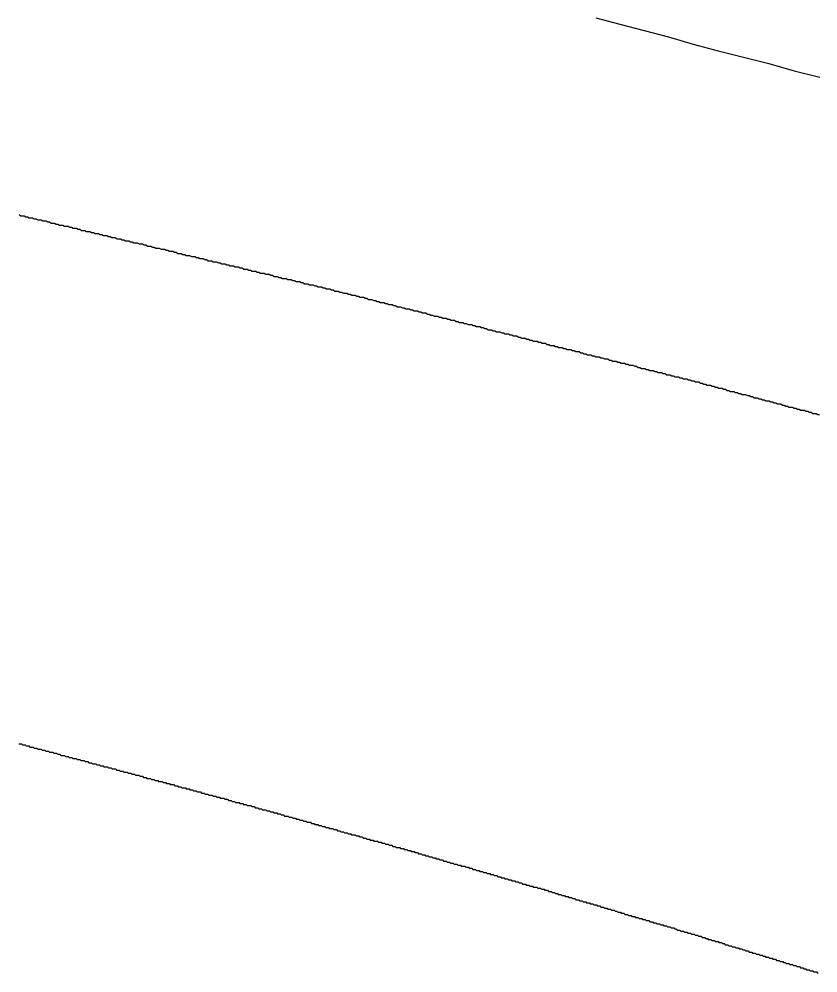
# Model space of a CAD drawing. Header units: millimetres. Extents: x 41 to 1041, y 1148 to 1248.
# Drawn here: x 292.61 to 300.24, y 1185.18 to 1194.3 of the extents above; entities that cross this region are included whole.
import ezdxf

# ---------------------------------------------------------------- set-up
doc = ezdxf.new("R2010")
doc.units = ezdxf.units.MM

msp = doc.modelspace()

# ---------------------------------------------------------------- linework, layer by layer
at = {"color": 3}
for points in [[(298.1217, 1194.3073, 0), (298.3505, 1194.2465, 0), (298.5822, 1194.1857, 0), (298.816, 1194.1248, 0), (299.0528, 1194.0539, 0), (299.2916, 1193.9931, 0), (299.5323, 1193.9322, 0), (299.7741, 1193.8713, 0), (300.0179, 1193.8004, 0), (300.2636, 1193.7395, 0)], [(292.608, 1192.4254, 0), (292.624, 1192.4154, 0), (292.64, 1192.4154, 0), (292.656, 1192.4154, 0), (292.673, 1192.4054, 0), (292.689, 1192.4054, 0), (292.705, 1192.3954, 0), (292.721, 1192.3954, 0), (292.737, 1192.3954, 0), (292.753, 1192.3854, 0), (292.77, 1192.3854, 0), (292.786, 1192.3754, 0), (292.802, 1192.3754, 0), (292.818, 1192.3754, 0), (292.834, 1192.3654, 0), (292.85, 1192.3654, 0), (292.866, 1192.3654, 0), (292.883, 1192.3554, 0), (292.899, 1192.3554, 0), (292.915, 1192.3454, 0), (292.931, 1192.3454, 0), (292.947, 1192.3454, 0), (292.963, 1192.3354, 0), (292.979, 1192.3354, 0), (292.996, 1192.3254, 0), (293.012, 1192.3254, 0), (293.028, 1192.3254, 0), (293.044, 1192.3154, 0), (293.06, 1192.3154, 0), (293.076, 1192.3154, 0), (293.092, 1192.3054, 0), (293.109, 1192.3054, 0), (293.125, 1192.2954, 0), (293.141, 1192.2954, 0), (293.157, 1192.2954, 0), (293.173, 1192.2854, 0), (293.189, 1192.2854, 0), (293.206, 1192.2754, 0), (293.222, 1192.2754, 0), (293.238, 1192.2754, 0), (293.254, 1192.2654, 0), (293.27, 1192.2654, 0), (293.286, 1192.2654, 0), (293.302, 1192.2554, 0), (293.319, 1192.2554, 0), (293.335, 1192.2454, 0), (293.351, 1192.2454, 0), (293.367, 1192.2454, 0), (293.383, 1192.2354, 0), (293.399, 1192.2354, 0), (293.415, 1192.2254, 0), (293.432, 1192.2254, 0), (293.448, 1192.2254, 0), (293.464, 1192.2154, 0), (293.48, 1192.2154, 0), (293.496, 1192.2054, 0), (293.512, 1192.2054, 0), (293.528, 1192.2054, 0), (293.545, 1192.1954, 0), (293.561, 1192.1954, 0), (293.577, 1192.1954, 0), (293.593, 1192.1854, 0), (293.609, 1192.1854, 0), (293.625, 1192.1754, 0), (293.642, 1192.1754, 0), (293.658, 1192.1754, 0), (293.674, 1192.1654, 0), (293.69, 1192.1654, 0), (293.706, 1192.1554, 0), (293.722, 1192.1554, 0), (293.738, 1192.1554, 0), (293.755, 1192.1454, 0), (293.771, 1192.1454, 0), (293.787, 1192.1454, 0), (293.803, 1192.1354, 0), (293.819, 1192.1354, 0), (293.835, 1192.1254, 0), (293.851, 1192.1254, 0), (293.868, 1192.1254, 0), (293.884, 1192.1154, 0), (293.9, 1192.1154, 0), (293.916, 1192.1054, 0), (293.932, 1192.1054, 0), (293.948, 1192.1054, 0), (293.965, 1192.0954, 0), (293.981, 1192.0954, 0), (293.997, 1192.0954, 0), (294.013, 1192.0854, 0), (294.029, 1192.0854, 0), (294.045, 1192.0754, 0), (294.061, 1192.0754, 0), (294.078, 1192.0754, 0), (294.094, 1192.0654, 0), (294.11, 1192.0654, 0), (294.126, 1192.0554, 0), (294.142, 1192.0554, 0), (294.158, 1192.0554, 0), (294.174, 1192.0454, 0), (294.191, 1192.0454, 0), (294.207, 1192.0354, 0), (294.223, 1192.0354, 0), (294.239, 1192.0354, 0), (294.255, 1192.0254, 0), (294.271, 1192.0254, 0), (294.287, 1192.0254, 0), (294.304, 1192.0154, 0), (294.32, 1192.0154, 0), (294.336, 1192.0054, 0), (294.352, 1192.0054, 0), (294.368, 1192.0054, 0), (294.384, 1191.9954, 0), (294.401, 1191.9954, 0), (294.417, 1191.9854, 0), (294.433, 1191.9854, 0), (294.449, 1191.9854, 0), (294.465, 1191.9754, 0), (294.481, 1191.9754, 0), (294.497, 1191.9754, 0), (294.514, 1191.9654, 0), (294.53, 1191.9654, 0), (294.546, 1191.9554, 0), (294.562, 1191.9554, 0), (294.578, 1191.9554, 0), (294.594, 1191.9454, 0), (294.61, 1191.9454, 0), (294.627, 1191.9354, 0), (294.643, 1191.9354, 0), (294.659, 1191.9354, 0), (294.675, 1191.9254, 0), (294.691, 1191.9254, 0), (294.707, 1191.9254, 0), (294.723, 1191.9154, 0), (294.74, 1191.9154, 0), (294.756, 1191.9054, 0), (294.772, 1191.9054, 0), (294.788, 1191.9054, 0), (294.804, 1191.8954, 0), (294.82, 1191.8954, 0), (294.837, 1191.8854, 0), (294.853, 1191.8854, 0), (294.869, 1191.8854, 0), (294.885, 1191.8754, 0), (294.901, 1191.8754, 0), (294.917, 1191.8654, 0), (294.933, 1191.8654, 0), (294.95, 1191.8654, 0), (294.966, 1191.8554, 0), (294.982, 1191.8554, 0), (294.998, 1191.8554, 0), (295.014, 1191.8454, 0), (295.03, 1191.8454, 0), (295.046, 1191.8354, 0), (295.063, 1191.8354, 0), (295.079, 1191.8354, 0), (295.095, 1191.8254, 0), (295.111, 1191.8254, 0), (295.127, 1191.8154, 0), (295.143, 1191.8154, 0), (295.16, 1191.8154, 0), (295.176, 1191.8054, 0), (295.192, 1191.8054, 0), (295.208, 1191.8054, 0), (295.224, 1191.7954, 0), (295.24, 1191.7954, 0), (295.256, 1191.7854, 0), (295.273, 1191.7854, 0), (295.289, 1191.7854, 0), (295.305, 1191.7754, 0), (295.321, 1191.7754, 0), (295.337, 1191.7654, 0), (295.353, 1191.7654, 0), (295.369, 1191.7654, 0), (295.386, 1191.7554, 0), (295.402, 1191.7554, 0), (295.418, 1191.7554, 0), (295.434, 1191.7454, 0), (295.45, 1191.7454, 0), (295.466, 1191.7354, 0), (295.482, 1191.7354, 0), (295.499, 1191.7354, 0), (295.515, 1191.7254, 0), (295.531, 1191.7254, 0), (295.547, 1191.7154, 0), (295.563, 1191.7154, 0), (295.579, 1191.7154, 0), (295.596, 1191.7054, 0), (295.612, 1191.7054, 0), (295.628, 1191.6954, 0), (295.644, 1191.6954, 0), (295.66, 1191.6954, 0), (295.676, 1191.6854, 0), (295.692, 1191.6854, 0), (295.708, 1191.6754, 0), (295.724, 1191.6754, 0), (295.74, 1191.6754, 0), (295.757, 1191.6654, 0), (295.773, 1191.6654, 0), (295.789, 1191.6554, 0), (295.805, 1191.6554, 0), (295.821, 1191.6554, 0), (295.837, 1191.6454, 0), (295.853, 1191.6454, 0), (295.869, 1191.6354, 0), (295.885, 1191.6354, 0), (295.901, 1191.6354, 0), (295.918, 1191.6254, 0), (295.934, 1191.6254, 0), (295.95, 1191.6154, 0), (295.966, 1191.6154, 0), (295.982, 1191.6154, 0), (295.998, 1191.6054, 0), (296.014, 1191.6054, 0), (296.03, 1191.5954, 0), (296.046, 1191.5954, 0), (296.062, 1191.5854, 0), (296.079, 1191.5854, 0), (296.095, 1191.5854, 0), (296.111, 1191.5754, 0), (296.127, 1191.5754, 0), (296.143, 1191.5654, 0), (296.159, 1191.5654, 0), (296.175, 1191.5654, 0), (296.191, 1191.5554, 0), (296.207, 1191.5554, 0), (296.223, 1191.5454, 0), (296.239, 1191.5454, 0), (296.256, 1191.5454, 0), (296.272, 1191.5354, 0), (296.288, 1191.5354, 0), (296.304, 1191.5254, 0), (296.32, 1191.5254, 0), (296.336, 1191.5254, 0), (296.352, 1191.5154, 0), (296.368, 1191.5154, 0), (296.384, 1191.5054, 0), (296.4, 1191.5054, 0), (296.417, 1191.5054, 0), (296.433, 1191.4954, 0), (296.449, 1191.4954, 0), (296.465, 1191.4854, 0), (296.481, 1191.4854, 0), (296.497, 1191.4854, 0), (296.513, 1191.4754, 0), (296.529, 1191.4754, 0), (296.545, 1191.4654, 0), (296.561, 1191.4654, 0), (296.578, 1191.4554, 0), (296.594, 1191.4554, 0), (296.61, 1191.4554, 0), (296.626, 1191.4454, 0), (296.642, 1191.4454, 0), (296.658, 1191.4354, 0), (296.674, 1191.4354, 0), (296.69, 1191.4354, 0), (296.706, 1191.4254, 0), (296.722, 1191.4254, 0), (296.739, 1191.4154, 0), (296.755, 1191.4154, 0), (296.771, 1191.4154, 0), (296.787, 1191.4054, 0), (296.803, 1191.4054, 0), (296.819, 1191.3954, 0), (296.835, 1191.3954, 0), (296.851, 1191.3954, 0), (296.867, 1191.3854, 0), (296.883, 1191.3854, 0), (296.9, 1191.3754, 0), (296.916, 1191.3754, 0), (296.932, 1191.3754, 0), (296.948, 1191.3654, 0), (296.964, 1191.3654, 0), (296.98, 1191.3554, 0), (296.996, 1191.3554, 0), (297.012, 1191.3554, 0), (297.028, 1191.3454, 0), (297.044, 1191.3454, 0), (297.061, 1191.3354, 0), (297.077, 1191.3354, 0), (297.093, 1191.3254, 0), (297.109, 1191.3254, 0), (297.125, 1191.3254, 0), (297.141, 1191.3154, 0), (297.157, 1191.3154, 0), (297.173, 1191.3054, 0), (297.189, 1191.3054, 0), (297.205, 1191.3054, 0), (297.222, 1191.2954, 0), (297.238, 1191.2954, 0), (297.254, 1191.2854, 0), (297.27, 1191.2854, 0), (297.286, 1191.2854, 0), (297.302, 1191.2754, 0), (297.318, 1191.2754, 0), (297.334, 1191.2654, 0), (297.35, 1191.2654, 0), (297.366, 1191.2654, 0), (297.383, 1191.2554, 0), (297.399, 1191.2554, 0), (297.415, 1191.2454, 0), (297.431, 1191.2454, 0), (297.447, 1191.2454, 0), (297.463, 1191.2354, 0), (297.479, 1191.2354, 0), (297.495, 1191.2254, 0), (297.511, 1191.2254, 0), (297.527, 1191.2154, 0), (297.544, 1191.2154, 0), (297.56, 1191.2154, 0), (297.576, 1191.2054, 0), (297.592, 1191.2054, 0), (297.608, 1191.1954, 0), (297.624, 1191.1954, 0), (297.64, 1191.1954, 0), (297.656, 1191.1854, 0), (297.672, 1191.1854, 0), (297.688, 1191.1754, 0), (297.704, 1191.1754, 0), (297.721, 1191.1754, 0), (297.737, 1191.1654, 0), (297.753, 1191.1654, 0), (297.769, 1191.1554, 0), (297.785, 1191.1554, 0), (297.801, 1191.1554, 0), (297.817, 1191.1454, 0), (297.833, 1191.1454, 0), (297.849, 1191.1354, 0), (297.865, 1191.1354, 0), (297.882, 1191.1354, 0), (297.898, 1191.1254, 0), (297.914, 1191.1254, 0), (297.93, 1191.1154, 0), (297.946, 1191.1154, 0), (297.962, 1191.1154, 0), (297.978, 1191.1054, 0), (297.994, 1191.1054, 0), (298.01, 1191.0954, 0), (298.026, 1191.0954, 0), (298.043, 1191.0854, 0), (298.059, 1191.0854, 0), (298.075, 1191.0854, 0), (298.091, 1191.0754, 0), (298.107, 1191.0754, 0), (298.123, 1191.0654, 0), (298.139, 1191.0654, 0), (298.155, 1191.0654, 0), (298.171, 1191.0554, 0), (298.187, 1191.0554, 0), (298.204, 1191.0454, 0), (298.22, 1191.0454, 0), (298.236, 1191.0454, 0), (298.252, 1191.0354, 0), (298.268, 1191.0354, 0), (298.284, 1191.0254, 0), (298.3, 1191.0254, 0), (298.316, 1191.0254, 0), (298.332, 1191.0154, 0), (298.348, 1191.0154, 0), (298.365, 1191.0054, 0), (298.381, 1191.0054, 0), (298.397, 1191.0054, 0), (298.413, 1190.9954, 0), (298.429, 1190.9954, 0), (298.445, 1190.9854, 0), (298.461, 1190.9854, 0), (298.477, 1190.9854, 0), (298.493, 1190.9754, 0), (298.509, 1190.9754, 0), (298.526, 1190.9654, 0), (298.542, 1190.9654, 0), (298.558, 1190.9554, 0), (298.574, 1190.9554, 0), (298.59, 1190.9554, 0), (298.606, 1190.9454, 0), (298.622, 1190.9454, 0), (298.638, 1190.9354, 0), (298.654, 1190.9354, 0), (298.67, 1190.9354, 0), (298.687, 1190.9254, 0), (298.703, 1190.9254, 0), (298.719, 1190.9154, 0), (298.735, 1190.9154, 0), (298.751, 1190.9154, 0), (298.767, 1190.9054, 0), (298.783, 1190.9054, 0), (298.799, 1190.8954, 0), (298.815, 1190.8954, 0), (298.831, 1190.8954, 0), (298.848, 1190.8854, 0), (298.864, 1190.8854, 0), (298.88, 1190.8754, 0), (298.896, 1190.8754, 0), (298.912, 1190.8754, 0), (298.928, 1190.8654, 0), (298.944, 1190.8654, 0), (298.96, 1190.8554, 0), (298.976, 1190.8554, 0), (298.992, 1190.8554, 0), (299.009, 1190.8454, 0), (299.025, 1190.8454, 0), (299.041, 1190.8354, 0), (299.057, 1190.8354, 0), (299.073, 1190.8254, 0), (299.089, 1190.8254, 0), (299.105, 1190.8254, 0), (299.121, 1190.8154, 0), (299.137, 1190.8154, 0), (299.153, 1190.8054, 0), (299.169, 1190.8054, 0), (299.185, 1190.7954, 0), (299.201, 1190.7954, 0), (299.217, 1190.7954, 0), (299.233, 1190.7854, 0), (299.249, 1190.7854, 0), (299.265, 1190.7754, 0), (299.281, 1190.7754, 0), (299.297, 1190.7654, 0), (299.313, 1190.7654, 0), (299.329, 1190.7654, 0), (299.345, 1190.7554, 0), (299.361, 1190.7554, 0), (299.377, 1190.7454, 0), (299.394, 1190.7454, 0), (299.41, 1190.7354, 0), (299.426, 1190.7354, 0), (299.442, 1190.7354, 0), (299.458, 1190.7254, 0), (299.474, 1190.7254, 0), (299.49, 1190.7154, 0), (299.506, 1190.7154, 0), (299.522, 1190.7054, 0), (299.538, 1190.7054, 0), (299.554, 1190.7054, 0), (299.57, 1190.6954, 0), (299.586, 1190.6954, 0), (299.602, 1190.6854, 0), (299.618, 1190.6854, 0), (299.634, 1190.6754, 0), (299.65, 1190.6754, 0), (299.666, 1190.6754, 0), (299.682, 1190.6654, 0), (299.698, 1190.6654, 0), (299.714, 1190.6554, 0), (299.73, 1190.6554, 0), (299.746, 1190.6454, 0), (299.762, 1190.6454, 0), (299.779, 1190.6454, 0), (299.795, 1190.6354, 0), (299.811, 1190.6354, 0), (299.827, 1190.6254, 0), (299.843, 1190.6254, 0), (299.859, 1190.6154, 0), (299.875, 1190.6154, 0), (299.891, 1190.6154, 0), (299.907, 1190.6054, 0), (299.923, 1190.6054, 0), (299.939, 1190.5954, 0), (299.955, 1190.5954, 0), (299.971, 1190.5854, 0), (299.987, 1190.5854, 0), (300.003, 1190.5854, 0), (300.019, 1190.5754, 0), (300.035, 1190.5754, 0), (300.051, 1190.5654, 0), (300.067, 1190.5654, 0), (300.083, 1190.5554, 0), (300.099, 1190.5554, 0), (300.115, 1190.5554, 0), (300.131, 1190.5454, 0), (300.147, 1190.5454, 0), (300.164, 1190.5354, 0), (300.18, 1190.5354, 0), (300.196, 1190.5254, 0), (300.212, 1190.5254, 0), (300.228, 1190.5254, 0), (300.244, 1190.5154, 0), (300.26, 1190.5154, 0)], [(292.607, 1187.3654, 0), (292.616, 1187.3654, 0), (292.624, 1187.3654, 0), (292.633, 1187.3654, 0), (292.641, 1187.3554, 0), (292.65, 1187.3554, 0), (292.658, 1187.3554, 0), (292.667, 1187.3554, 0), (292.675, 1187.3454, 0), (292.684, 1187.3454, 0), (292.693, 1187.3454, 0), (292.701, 1187.3454, 0), (292.71, 1187.3354, 0), (292.718, 1187.3354, 0), (292.727, 1187.3354, 0), (292.735, 1187.3354, 0), (292.744, 1187.3354, 0), (292.753, 1187.3254, 0), (292.761, 1187.3254, 0), (292.77, 1187.3254, 0), (292.778, 1187.3254, 0), (292.787, 1187.3154, 0), (292.795, 1187.3154, 0), (292.804, 1187.3154, 0), (292.812, 1187.3154, 0), (292.821, 1187.3154, 0), (292.83, 1187.3054, 0), (292.838, 1187.3054, 0), (292.847, 1187.3054, 0), (292.855, 1187.3054, 0), (292.864, 1187.2954, 0), (292.872, 1187.2954, 0), (292.881, 1187.2954, 0), (292.889, 1187.2954, 0), (292.898, 1187.2854, 0), (292.907, 1187.2854, 0), (292.915, 1187.2854, 0), (292.924, 1187.2854, 0), (292.932, 1187.2854, 0), (292.941, 1187.2754, 0), (292.949, 1187.2754, 0), (292.958, 1187.2754, 0), (292.967, 1187.2754, 0), (292.975, 1187.2654, 0), (292.984, 1187.2654, 0), (292.992, 1187.2654, 0), (293.001, 1187.2654, 0), (293.009, 1187.2554, 0), (293.018, 1187.2554, 0), (293.026, 1187.2554, 0), (293.035, 1187.2554, 0), (293.044, 1187.2554, 0), (293.052, 1187.2454, 0), (293.061, 1187.2454, 0), (293.069, 1187.2454, 0), (293.078, 1187.2454, 0), (293.086, 1187.2354, 0), (293.095, 1187.2354, 0), (293.104, 1187.2354, 0), (293.112, 1187.2354, 0), (293.121, 1187.2254, 0), (293.129, 1187.2254, 0), (293.138, 1187.2254, 0), (293.146, 1187.2254, 0), (293.155, 1187.2254, 0), (293.163, 1187.2154, 0), (293.172, 1187.2154, 0), (293.181, 1187.2154, 0), (293.189, 1187.2154, 0), (293.198, 1187.2054, 0), (293.206, 1187.2054, 0), (293.215, 1187.2054, 0), (293.223, 1187.2054, 0), (293.232, 1187.2054, 0), (293.24, 1187.1954, 0), (293.249, 1187.1954, 0), (293.258, 1187.1954, 0), (293.266, 1187.1954, 0), (293.275, 1187.1854, 0), (293.283, 1187.1854, 0), (293.292, 1187.1854, 0), (293.3, 1187.1854, 0), (293.309, 1187.1754, 0), (293.318, 1187.1754, 0), (293.326, 1187.1754, 0), (293.335, 1187.1754, 0), (293.343, 1187.1754, 0), (293.352, 1187.1654, 0), (293.36, 1187.1654, 0), (293.369, 1187.1654, 0), (293.377, 1187.1654, 0), (293.386, 1187.1554, 0), (293.395, 1187.1554, 0), (293.403, 1187.1554, 0), (293.412, 1187.1554, 0), (293.42, 1187.1454, 0), (293.429, 1187.1454, 0), (293.437, 1187.1454, 0), (293.446, 1187.1454, 0), (293.455, 1187.1454, 0), (293.463, 1187.1354, 0), (293.472, 1187.1354, 0), (293.48, 1187.1354, 0), (293.489, 1187.1354, 0), (293.497, 1187.1254, 0), (293.506, 1187.1254, 0), (293.514, 1187.1254, 0), (293.523, 1187.1254, 0), (293.532, 1187.1254, 0), (293.54, 1187.1154, 0), (293.549, 1187.1154, 0), (293.557, 1187.1154, 0), (293.566, 1187.1154, 0), (293.574, 1187.1054, 0), (293.583, 1187.1054, 0), (293.591, 1187.1054, 0), (293.6, 1187.1054, 0), (293.609, 1187.0954, 0), (293.617, 1187.0954, 0), (293.626, 1187.0954, 0), (293.634, 1187.0954, 0), (293.643, 1187.0954, 0), (293.651, 1187.0854, 0), (293.66, 1187.0854, 0), (293.669, 1187.0854, 0), (293.677, 1187.0854, 0), (293.686, 1187.0754, 0), (293.694, 1187.0754, 0), (293.703, 1187.0754, 0), (293.711, 1187.0754, 0), (293.72, 1187.0654, 0), (293.728, 1187.0654, 0), (293.737, 1187.0654, 0), (293.746, 1187.0654, 0), (293.754, 1187.0654, 0), (293.763, 1187.0554, 0), (293.771, 1187.0554, 0), (293.78, 1187.0554, 0), (293.788, 1187.0554, 0), (293.797, 1187.0454, 0), (293.806, 1187.0454, 0), (293.814, 1187.0454, 0), (293.823, 1187.0454, 0), (293.831, 1187.0354, 0), (293.84, 1187.0354, 0), (293.848, 1187.0354, 0), (293.857, 1187.0354, 0), (293.865, 1187.0354, 0), (293.874, 1187.0254, 0), (293.882, 1187.0254, 0), (293.891, 1187.0254, 0), (293.9, 1187.0254, 0), (293.908, 1187.0154, 0), (293.917, 1187.0154, 0), (293.925, 1187.0154, 0), (293.934, 1187.0154, 0), (293.942, 1187.0054, 0), (293.951, 1187.0054, 0), (293.959, 1187.0054, 0), (293.968, 1187.0054, 0), (293.977, 1187.0054, 0), (293.985, 1186.9954, 0), (293.994, 1186.9954, 0), (294.002, 1186.9954, 0), (294.011, 1186.9954, 0), (294.019, 1186.9854, 0), (294.028, 1186.9854, 0), (294.036, 1186.9854, 0), (294.045, 1186.9854, 0), (294.053, 1186.9754, 0), (294.062, 1186.9754, 0), (294.071, 1186.9754, 0), (294.079, 1186.9754, 0), (294.088, 1186.9754, 0), (294.096, 1186.9654, 0), (294.105, 1186.9654, 0), (294.113, 1186.9654, 0), (294.122, 1186.9654, 0), (294.13, 1186.9554, 0), (294.139, 1186.9554, 0), (294.148, 1186.9554, 0), (294.156, 1186.9554, 0), (294.165, 1186.9454, 0), (294.173, 1186.9454, 0), (294.182, 1186.9454, 0), (294.19, 1186.9454, 0), (294.199, 1186.9454, 0), (294.207, 1186.9354, 0), (294.216, 1186.9354, 0), (294.225, 1186.9354, 0), (294.233, 1186.9354, 0), (294.242, 1186.9254, 0), (294.25, 1186.9254, 0), (294.259, 1186.9254, 0), (294.267, 1186.9254, 0), (294.276, 1186.9154, 0), (294.284, 1186.9154, 0), (294.293, 1186.9154, 0), (294.301, 1186.9154, 0), (294.31, 1186.9054, 0), (294.319, 1186.9054, 0), (294.327, 1186.9054, 0), (294.336, 1186.9054, 0), (294.344, 1186.9054, 0), (294.353, 1186.8954, 0), (294.361, 1186.8954, 0), (294.37, 1186.8954, 0), (294.378, 1186.8954, 0), (294.387, 1186.8854, 0), (294.396, 1186.8854, 0), (294.404, 1186.8854, 0), (294.413, 1186.8854, 0), (294.421, 1186.8754, 0), (294.43, 1186.8754, 0), (294.438, 1186.8754, 0), (294.447, 1186.8754, 0), (294.455, 1186.8754, 0), (294.464, 1186.8654, 0), (294.472, 1186.8654, 0), (294.481, 1186.8654, 0), (294.49, 1186.8654, 0), (294.498, 1186.8554, 0), (294.507, 1186.8554, 0), (294.515, 1186.8554, 0), (294.524, 1186.8554, 0), (294.532, 1186.8454, 0), (294.541, 1186.8454, 0), (294.549, 1186.8454, 0), (294.558, 1186.8454, 0), (294.567, 1186.8454, 0), (294.575, 1186.8354, 0), (294.584, 1186.8354, 0), (294.592, 1186.8354, 0), (294.601, 1186.8354, 0), (294.609, 1186.8254, 0), (294.618, 1186.8254, 0), (294.626, 1186.8254, 0), (294.635, 1186.8254, 0), (294.644, 1186.8154, 0), (294.652, 1186.8154, 0), (294.661, 1186.8154, 0), (294.669, 1186.8154, 0), (294.678, 1186.8054, 0), (294.686, 1186.8054, 0), (294.695, 1186.8054, 0), (294.703, 1186.8054, 0), (294.712, 1186.8054, 0), (294.72, 1186.7954, 0), (294.729, 1186.7954, 0), (294.738, 1186.7954, 0), (294.746, 1186.7954, 0), (294.755, 1186.7854, 0), (294.763, 1186.7854, 0), (294.772, 1186.7854, 0), (294.78, 1186.7854, 0), (294.789, 1186.7754, 0), (294.797, 1186.7754, 0), (294.806, 1186.7754, 0), (294.815, 1186.7754, 0), (294.823, 1186.7754, 0), (294.832, 1186.7654, 0), (294.84, 1186.7654, 0), (294.849, 1186.7654, 0), (294.857, 1186.7654, 0), (294.866, 1186.7554, 0), (294.874, 1186.7554, 0), (294.883, 1186.7554, 0), (294.891, 1186.7554, 0), (294.9, 1186.7454, 0), (294.909, 1186.7454, 0), (294.917, 1186.7454, 0), (294.926, 1186.7454, 0), (294.934, 1186.7354, 0), (294.943, 1186.7354, 0), (294.951, 1186.7354, 0), (294.96, 1186.7354, 0), (294.968, 1186.7354, 0), (294.977, 1186.7254, 0), (294.985, 1186.7254, 0), (294.994, 1186.7254, 0), (295.002, 1186.7254, 0), (295.011, 1186.7154, 0), (295.019, 1186.7154, 0), (295.028, 1186.7154, 0), (295.036, 1186.7154, 0), (295.045, 1186.7054, 0), (295.054, 1186.7054, 0), (295.062, 1186.7054, 0), (295.071, 1186.7054, 0), (295.079, 1186.6954, 0), (295.088, 1186.6954, 0), (295.096, 1186.6954, 0), (295.105, 1186.6954, 0), (295.113, 1186.6854, 0), (295.122, 1186.6854, 0), (295.13, 1186.6854, 0), (295.139, 1186.6854, 0), (295.147, 1186.6754, 0), (295.156, 1186.6754, 0), (295.164, 1186.6754, 0), (295.173, 1186.6754, 0), (295.181, 1186.6754, 0), (295.19, 1186.6654, 0), (295.199, 1186.6654, 0), (295.207, 1186.6654, 0), (295.216, 1186.6654, 0), (295.224, 1186.6554, 0), (295.233, 1186.6554, 0), (295.241, 1186.6554, 0), (295.25, 1186.6554, 0), (295.258, 1186.6454, 0), (295.267, 1186.6454, 0), (295.275, 1186.6454, 0), (295.284, 1186.6454, 0), (295.292, 1186.6354, 0), (295.301, 1186.6354, 0), (295.309, 1186.6354, 0), (295.318, 1186.6354, 0), (295.327, 1186.6254, 0), (295.335, 1186.6254, 0), (295.344, 1186.6254, 0), (295.352, 1186.6254, 0), (295.361, 1186.6154, 0), (295.369, 1186.6154, 0), (295.378, 1186.6154, 0), (295.386, 1186.6154, 0), (295.395, 1186.6154, 0), (295.403, 1186.6054, 0), (295.412, 1186.6054, 0), (295.42, 1186.6054, 0), (295.429, 1186.6054, 0), (295.437, 1186.5954, 0), (295.446, 1186.5954, 0), (295.454, 1186.5954, 0), (295.463, 1186.5954, 0), (295.472, 1186.5854, 0), (295.48, 1186.5854, 0), (295.489, 1186.5854, 0), (295.497, 1186.5854, 0), (295.506, 1186.5754, 0), (295.514, 1186.5754, 0), (295.523, 1186.5754, 0), (295.531, 1186.5754, 0), (295.54, 1186.5654, 0), (295.548, 1186.5654, 0), (295.557, 1186.5654, 0), (295.565, 1186.5654, 0), (295.574, 1186.5554, 0), (295.582, 1186.5554, 0), (295.591, 1186.5554, 0), (295.599, 1186.5554, 0), (295.608, 1186.5554, 0), (295.617, 1186.5454, 0), (295.625, 1186.5454, 0), (295.634, 1186.5454, 0), (295.642, 1186.5454, 0), (295.651, 1186.5354, 0), (295.659, 1186.5354, 0), (295.668, 1186.5354, 0), (295.676, 1186.5354, 0), (295.685, 1186.5254, 0), (295.693, 1186.5254, 0), (295.702, 1186.5254, 0), (295.71, 1186.5254, 0), (295.719, 1186.5154, 0), (295.727, 1186.5154, 0), (295.736, 1186.5154, 0), (295.744, 1186.5154, 0), (295.753, 1186.5054, 0), (295.762, 1186.5054, 0), (295.77, 1186.5054, 0), (295.779, 1186.5054, 0), (295.787, 1186.4954, 0), (295.796, 1186.4954, 0), (295.804, 1186.4954, 0), (295.813, 1186.4954, 0), (295.821, 1186.4954, 0), (295.83, 1186.4854, 0), (295.838, 1186.4854, 0), (295.847, 1186.4854, 0), (295.855, 1186.4854, 0), (295.864, 1186.4754, 0), (295.872, 1186.4754, 0), (295.881, 1186.4754, 0), (295.89, 1186.4754, 0), (295.898, 1186.4654, 0), (295.907, 1186.4654, 0), (295.915, 1186.4654, 0), (295.924, 1186.4654, 0), (295.932, 1186.4554, 0), (295.941, 1186.4554, 0), (295.949, 1186.4554, 0), (295.958, 1186.4554, 0), (295.966, 1186.4454, 0), (295.975, 1186.4454, 0), (295.983, 1186.4454, 0), (295.992, 1186.4454, 0), (296, 1186.4354, 0), (296.009, 1186.4354, 0), (296.017, 1186.4354, 0), (296.026, 1186.4354, 0), (296.035, 1186.4354, 0), (296.043, 1186.4254, 0), (296.052, 1186.4254, 0), (296.06, 1186.4254, 0), (296.069, 1186.4254, 0), (296.077, 1186.4154, 0), (296.086, 1186.4154, 0), (296.094, 1186.4154, 0), (296.103, 1186.4154, 0), (296.111, 1186.4054, 0), (296.12, 1186.4054, 0), (296.128, 1186.4054, 0), (296.137, 1186.4054, 0), (296.145, 1186.3954, 0), (296.154, 1186.3954, 0), (296.162, 1186.3954, 0), (296.171, 1186.3954, 0), (296.18, 1186.3854, 0), (296.188, 1186.3854, 0), (296.197, 1186.3854, 0), (296.205, 1186.3854, 0), (296.214, 1186.3754, 0), (296.222, 1186.3754, 0), (296.231, 1186.3754, 0), (296.239, 1186.3754, 0), (296.248, 1186.3754, 0), (296.256, 1186.3654, 0), (296.265, 1186.3654, 0), (296.273, 1186.3654, 0), (296.282, 1186.3654, 0), (296.29, 1186.3554, 0), (296.299, 1186.3554, 0), (296.307, 1186.3554, 0), (296.316, 1186.3554, 0), (296.324, 1186.3454, 0), (296.333, 1186.3454, 0), (296.341, 1186.3454, 0), (296.35, 1186.3454, 0), (296.358, 1186.3354, 0), (296.367, 1186.3354, 0), (296.375, 1186.3354, 0), (296.384, 1186.3354, 0), (296.392, 1186.3254, 0), (296.401, 1186.3254, 0), (296.41, 1186.3254, 0), (296.418, 1186.3254, 0), (296.427, 1186.3154, 0), (296.435, 1186.3154, 0), (296.444, 1186.3154, 0), (296.452, 1186.3154, 0), (296.461, 1186.3054, 0), (296.469, 1186.3054, 0), (296.478, 1186.3054, 0), (296.486, 1186.3054, 0), (296.495, 1186.2954, 0), (296.503, 1186.2954, 0), (296.512, 1186.2954, 0), (296.52, 1186.2954, 0), (296.529, 1186.2854, 0), (296.537, 1186.2854, 0), (296.546, 1186.2854, 0), (296.554, 1186.2854, 0), (296.563, 1186.2754, 0), (296.571, 1186.2754, 0), (296.58, 1186.2754, 0), (296.588, 1186.2754, 0), (296.597, 1186.2654, 0), (296.605, 1186.2654, 0), (296.614, 1186.2654, 0), (296.622, 1186.2654, 0), (296.631, 1186.2554, 0), (296.639, 1186.2554, 0), (296.648, 1186.2554, 0), (296.656, 1186.2554, 0), (296.665, 1186.2454, 0), (296.673, 1186.2454, 0), (296.682, 1186.2454, 0), (296.69, 1186.2454, 0), (296.699, 1186.2354, 0), (296.707, 1186.2354, 0), (296.716, 1186.2354, 0), (296.724, 1186.2354, 0), (296.733, 1186.2254, 0), (296.741, 1186.2254, 0), (296.75, 1186.2254, 0), (296.758, 1186.2254, 0), (296.767, 1186.2154, 0), (296.775, 1186.2154, 0), (296.784, 1186.2154, 0), (296.792, 1186.2154, 0), (296.801, 1186.2054, 0), (296.81, 1186.2054, 0), (296.818, 1186.2054, 0), (296.827, 1186.2054, 0), (296.835, 1186.1954, 0), (296.844, 1186.1954, 0), (296.852, 1186.1954, 0), (296.861, 1186.1954, 0), (296.869, 1186.1954, 0), (296.878, 1186.1854, 0), (296.886, 1186.1854, 0), (296.895, 1186.1854, 0), (296.903, 1186.1854, 0), (296.912, 1186.1754, 0), (296.92, 1186.1754, 0), (296.929, 1186.1754, 0), (296.937, 1186.1754, 0), (296.946, 1186.1654, 0), (296.954, 1186.1654, 0), (296.963, 1186.1654, 0), (296.971, 1186.1654, 0), (296.98, 1186.1554, 0), (296.988, 1186.1554, 0), (296.997, 1186.1554, 0), (297.005, 1186.1554, 0), (297.014, 1186.1454, 0), (297.022, 1186.1454, 0), (297.031, 1186.1454, 0), (297.039, 1186.1454, 0), (297.048, 1186.1354, 0), (297.056, 1186.1354, 0), (297.065, 1186.1354, 0), (297.073, 1186.1354, 0), (297.082, 1186.1254, 0), (297.09, 1186.1254, 0), (297.099, 1186.1254, 0), (297.107, 1186.1254, 0), (297.116, 1186.1154, 0), (297.124, 1186.1154, 0), (297.133, 1186.1154, 0), (297.141, 1186.1154, 0), (297.15, 1186.1054, 0), (297.158, 1186.1054, 0), (297.167, 1186.1054, 0), (297.175, 1186.1054, 0), (297.184, 1186.0954, 0), (297.192, 1186.0954, 0), (297.201, 1186.0954, 0), (297.209, 1186.0954, 0), (297.218, 1186.0854, 0), (297.227, 1186.0854, 0), (297.235, 1186.0854, 0), (297.244, 1186.0854, 0), (297.252, 1186.0754, 0), (297.261, 1186.0754, 0), (297.269, 1186.0754, 0), (297.278, 1186.0754, 0), (297.286, 1186.0654, 0), (297.295, 1186.0654, 0), (297.303, 1186.0654, 0), (297.312, 1186.0654, 0), (297.32, 1186.0554, 0), (297.329, 1186.0554, 0), (297.337, 1186.0554, 0), (297.346, 1186.0554, 0), (297.354, 1186.0454, 0), (297.363, 1186.0454, 0), (297.371, 1186.0454, 0), (297.38, 1186.0454, 0), (297.388, 1186.0354, 0), (297.397, 1186.0354, 0), (297.405, 1186.0354, 0), (297.414, 1186.0354, 0), (297.422, 1186.0254, 0), (297.431, 1186.0254, 0), (297.439, 1186.0254, 0), (297.448, 1186.0254, 0), (297.456, 1186.0154, 0), (297.465, 1186.0154, 0), (297.473, 1186.0154, 0), (297.482, 1186.0154, 0), (297.49, 1186.0054, 0), (297.499, 1186.0054, 0), (297.507, 1186.0054, 0), (297.516, 1186.0054, 0), (297.524, 1185.9954, 0), (297.533, 1185.9954, 0), (297.541, 1185.9954, 0), (297.55, 1185.9954, 0), (297.558, 1185.9954, 0), (297.567, 1185.9854, 0), (297.575, 1185.9854, 0), (297.584, 1185.9854, 0), (297.592, 1185.9854, 0), (297.601, 1185.9754, 0), (297.61, 1185.9754, 0), (297.618, 1185.9754, 0), (297.627, 1185.9754, 0), (297.635, 1185.9654, 0), (297.644, 1185.9654, 0), (297.652, 1185.9654, 0), (297.661, 1185.9654, 0), (297.669, 1185.9554, 0), (297.678, 1185.9554, 0), (297.686, 1185.9554, 0), (297.694, 1185.9554, 0), (297.703, 1185.9454, 0), (297.711, 1185.9454, 0), (297.72, 1185.9454, 0), (297.728, 1185.9454, 0), (297.737, 1185.9354, 0), (297.745, 1185.9354, 0), (297.754, 1185.9354, 0), (297.762, 1185.9254, 0), (297.771, 1185.9254, 0), (297.779, 1185.9254, 0), (297.788, 1185.9254, 0), (297.796, 1185.9154, 0), (297.805, 1185.9154, 0), (297.813, 1185.9154, 0), (297.822, 1185.9154, 0), (297.83, 1185.9054, 0), (297.839, 1185.9054, 0), (297.847, 1185.9054, 0), (297.856, 1185.9054, 0), (297.864, 1185.8954, 0), (297.873, 1185.8954, 0), (297.881, 1185.8954, 0), (297.89, 1185.8954, 0), (297.898, 1185.8854, 0), (297.907, 1185.8854, 0), (297.915, 1185.8854, 0), (297.924, 1185.8854, 0), (297.932, 1185.8754, 0), (297.941, 1185.8754, 0), (297.949, 1185.8754, 0), (297.958, 1185.8754, 0), (297.966, 1185.8654, 0), (297.975, 1185.8654, 0), (297.983, 1185.8654, 0), (297.992, 1185.8654, 0), (298, 1185.8554, 0), (298.009, 1185.8554, 0), (298.017, 1185.8554, 0), (298.026, 1185.8554, 0), (298.034, 1185.8454, 0), (298.043, 1185.8454, 0), (298.051, 1185.8454, 0), (298.06, 1185.8454, 0), (298.068, 1185.8354, 0), (298.077, 1185.8354, 0), (298.085, 1185.8354, 0), (298.094, 1185.8354, 0), (298.102, 1185.8254, 0), (298.111, 1185.8254, 0), (298.119, 1185.8254, 0), (298.127, 1185.8254, 0), (298.136, 1185.8154, 0), (298.144, 1185.8154, 0), (298.153, 1185.8154, 0), (298.161, 1185.8154, 0), (298.17, 1185.8054, 0), (298.178, 1185.8054, 0), (298.187, 1185.8054, 0), (298.195, 1185.8054, 0), (298.204, 1185.7954, 0), (298.212, 1185.7954, 0), (298.221, 1185.7954, 0), (298.229, 1185.7954, 0), (298.238, 1185.7854, 0), (298.246, 1185.7854, 0), (298.255, 1185.7854, 0), (298.263, 1185.7854, 0), (298.272, 1185.7754, 0), (298.28, 1185.7754, 0), (298.289, 1185.7754, 0), (298.297, 1185.7754, 0), (298.306, 1185.7654, 0), (298.314, 1185.7654, 0), (298.323, 1185.7654, 0), (298.331, 1185.7554, 0), (298.34, 1185.7554, 0), (298.348, 1185.7554, 0), (298.357, 1185.7554, 0), (298.365, 1185.7454, 0), (298.374, 1185.7454, 0), (298.382, 1185.7454, 0), (298.391, 1185.7454, 0), (298.399, 1185.7354, 0), (298.408, 1185.7354, 0), (298.416, 1185.7354, 0), (298.425, 1185.7354, 0), (298.433, 1185.7254, 0), (298.442, 1185.7254, 0), (298.45, 1185.7254, 0), (298.459, 1185.7254, 0), (298.467, 1185.7154, 0), (298.476, 1185.7154, 0), (298.484, 1185.7154, 0), (298.493, 1185.7154, 0), (298.501, 1185.7054, 0), (298.51, 1185.7054, 0), (298.518, 1185.7054, 0), (298.527, 1185.7054, 0), (298.535, 1185.6954, 0), (298.544, 1185.6954, 0), (298.552, 1185.6954, 0), (298.561, 1185.6954, 0), (298.569, 1185.6854, 0), (298.577, 1185.6854, 0), (298.586, 1185.6854, 0), (298.594, 1185.6854, 0), (298.603, 1185.6754, 0), (298.611, 1185.6754, 0), (298.62, 1185.6754, 0), (298.628, 1185.6754, 0), (298.637, 1185.6654, 0), (298.645, 1185.6654, 0), (298.654, 1185.6654, 0), (298.662, 1185.6654, 0), (298.671, 1185.6554, 0), (298.679, 1185.6554, 0), (298.688, 1185.6554, 0), (298.696, 1185.6554, 0), (298.705, 1185.6454, 0), (298.713, 1185.6454, 0), (298.722, 1185.6454, 0), (298.73, 1185.6454, 0), (298.739, 1185.6354, 0), (298.747, 1185.6354, 0), (298.756, 1185.6354, 0), (298.764, 1185.6354, 0), (298.773, 1185.6254, 0), (298.781, 1185.6254, 0), (298.79, 1185.6254, 0), (298.798, 1185.6254, 0), (298.807, 1185.6154, 0), (298.815, 1185.6154, 0), (298.824, 1185.6154, 0), (298.832, 1185.6154, 0), (298.841, 1185.6054, 0), (298.849, 1185.6054, 0), (298.858, 1185.6054, 0), (298.866, 1185.6054, 0), (298.875, 1185.5954, 0), (298.883, 1185.5954, 0), (298.892, 1185.5954, 0), (298.9, 1185.5854, 0), (298.909, 1185.5854, 0), (298.917, 1185.5854, 0), (298.926, 1185.5854, 0), (298.934, 1185.5754, 0), (298.943, 1185.5754, 0), (298.951, 1185.5754, 0), (298.96, 1185.5754, 0), (298.968, 1185.5654, 0), (298.977, 1185.5654, 0), (298.985, 1185.5654, 0), (298.994, 1185.5654, 0), (299.002, 1185.5554, 0), (299.011, 1185.5554, 0), (299.019, 1185.5554, 0), (299.027, 1185.5554, 0), (299.036, 1185.5454, 0), (299.044, 1185.5454, 0), (299.053, 1185.5454, 0), (299.061, 1185.5454, 0), (299.07, 1185.5354, 0), (299.078, 1185.5354, 0), (299.087, 1185.5354, 0), (299.095, 1185.5354, 0), (299.104, 1185.5254, 0), (299.112, 1185.5254, 0), (299.121, 1185.5254, 0), (299.129, 1185.5254, 0), (299.138, 1185.5154, 0), (299.146, 1185.5154, 0), (299.154, 1185.5154, 0), (299.163, 1185.5154, 0), (299.171, 1185.5054, 0), (299.18, 1185.5054, 0), (299.188, 1185.5054, 0), (299.197, 1185.4954, 0), (299.205, 1185.4954, 0), (299.214, 1185.4954, 0), (299.222, 1185.4954, 0), (299.231, 1185.4854, 0), (299.239, 1185.4854, 0), (299.248, 1185.4854, 0), (299.256, 1185.4854, 0), (299.265, 1185.4754, 0), (299.273, 1185.4754, 0), (299.282, 1185.4754, 0), (299.29, 1185.4754, 0), (299.298, 1185.4654, 0), (299.307, 1185.4654, 0), (299.315, 1185.4654, 0), (299.324, 1185.4654, 0), (299.332, 1185.4554, 0), (299.341, 1185.4554, 0), (299.349, 1185.4554, 0), (299.358, 1185.4454, 0), (299.366, 1185.4454, 0), (299.375, 1185.4454, 0), (299.383, 1185.4454, 0), (299.392, 1185.4354, 0), (299.4, 1185.4354, 0), (299.409, 1185.4354, 0), (299.417, 1185.4354, 0), (299.425, 1185.4254, 0), (299.434, 1185.4254, 0), (299.442, 1185.4254, 0), (299.451, 1185.4254, 0), (299.459, 1185.4154, 0), (299.468, 1185.4154, 0), (299.476, 1185.4154, 0), (299.485, 1185.4154, 0), (299.493, 1185.4054, 0), (299.502, 1185.4054, 0), (299.51, 1185.4054, 0), (299.519, 1185.4054, 0), (299.527, 1185.3954, 0), (299.536, 1185.3954, 0), (299.544, 1185.3954, 0), (299.552, 1185.3854, 0), (299.561, 1185.3854, 0), (299.569, 1185.3854, 0), (299.578, 1185.3854, 0), (299.586, 1185.3754, 0), (299.595, 1185.3754, 0), (299.603, 1185.3754, 0), (299.612, 1185.3754, 0), (299.62, 1185.3654, 0), (299.629, 1185.3654, 0), (299.637, 1185.3654, 0), (299.646, 1185.3654, 0), (299.654, 1185.3554, 0), (299.663, 1185.3554, 0), (299.671, 1185.3554, 0), (299.679, 1185.3554, 0), (299.688, 1185.3454, 0), (299.696, 1185.3454, 0), (299.705, 1185.3454, 0), (299.713, 1185.3454, 0), (299.722, 1185.3354, 0), (299.73, 1185.3354, 0), (299.739, 1185.3354, 0), (299.747, 1185.3254, 0), (299.756, 1185.3254, 0), (299.764, 1185.3254, 0), (299.773, 1185.3254, 0), (299.781, 1185.3154, 0), (299.79, 1185.3154, 0), (299.798, 1185.3154, 0), (299.806, 1185.3154, 0), (299.815, 1185.3054, 0), (299.823, 1185.3054, 0), (299.832, 1185.3054, 0), (299.84, 1185.3054, 0), (299.849, 1185.2954, 0), (299.857, 1185.2954, 0), (299.866, 1185.2954, 0), (299.874, 1185.2954, 0), (299.883, 1185.2854, 0), (299.891, 1185.2854, 0), (299.9, 1185.2854, 0), (299.908, 1185.2854, 0), (299.917, 1185.2754, 0), (299.925, 1185.2754, 0), (299.933, 1185.2754, 0), (299.942, 1185.2654, 0), (299.95, 1185.2654, 0), (299.959, 1185.2654, 0), (299.967, 1185.2654, 0), (299.976, 1185.2554, 0), (299.984, 1185.2554, 0), (299.993, 1185.2554, 0), (300.001, 1185.2554, 0), (300.01, 1185.2454, 0), (300.018, 1185.2454, 0), (300.027, 1185.2454, 0), (300.035, 1185.2454, 0), (300.044, 1185.2354, 0), (300.052, 1185.2354, 0), (300.06, 1185.2354, 0), (300.069, 1185.2354, 0), (300.077, 1185.2254, 0), (300.086, 1185.2254, 0), (300.094, 1185.2254, 0), (300.103, 1185.2254, 0), (300.111, 1185.2154, 0), (300.12, 1185.2154, 0), (300.128, 1185.2154, 0), (300.137, 1185.2054, 0), (300.145, 1185.2054, 0), (300.154, 1185.2054, 0), (300.162, 1185.2054, 0), (300.171, 1185.1954, 0), (300.179, 1185.1954, 0), (300.188, 1185.1954, 0), (300.196, 1185.1954, 0), (300.204, 1185.1854, 0), (300.213, 1185.1854, 0), (300.221, 1185.1854, 0), (300.23, 1185.1854, 0), (300.238, 1185.1754, 0), (300.247, 1185.1754, 0)]]:
    msp.add_polyline3d(points, dxfattribs=at)

doc.saveas('drawing.dxf')
